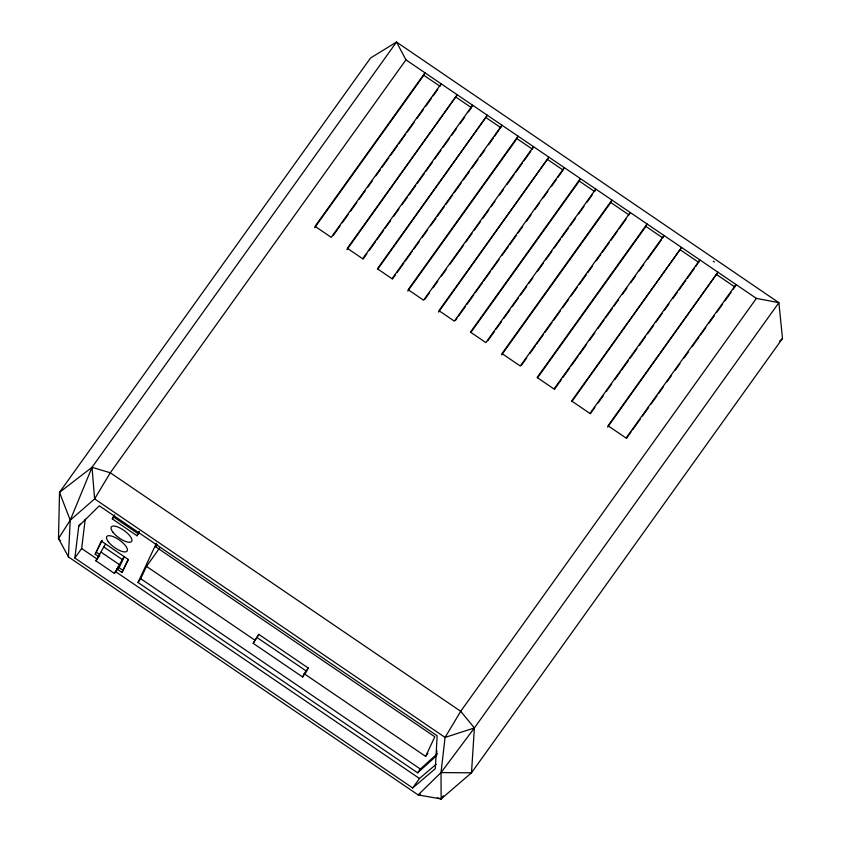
<?xml version="1.0" encoding="UTF-8"?>
<svg xmlns="http://www.w3.org/2000/svg" width="841" height="841" viewBox="0 0 841 841"><rect width="100%" height="100%" fill="white"/><g stroke="black" fill="none" stroke-linecap="round" stroke-linejoin="round"><path stroke-width="1.26" d="M68.405 556.868L70.224 520.201L92.016 467.312L396.51 42.05L778.882 302.686L782.487 338.471L471.496 772.805L441.126 798.95L418.135 794.924L68.405 556.868L58.513 538.513L59.511 492.374L370.555 57.997L396.51 42.05L405.94 59.848L756.385 298.376L778.882 302.686L474.387 727.949L441.02 772.585L418.135 794.924L420.195 794.177M60.153 540.49L58.513 538.513L70.224 520.201L59.511 492.374L92.016 467.312L110.287 472.768L460.721 711.307L474.387 727.949L471.496 772.805L441.02 772.585L441.126 798.95L437.352 797.846M436.878 750.719L436.447 755.849L417.63 772.826L137.998 582.477L156.373 543.254M441.02 772.585L445.068 737.431L460.721 711.307L756.385 298.376M78.749 526.14L99.312 505.809L437.152 735.77L435.302 768.695L412.689 787.964L74.86 558.014L78.749 526.14L80.263 524.038M74.86 558.014L81.651 548.532L85.225 519.212M98.397 556.416L95.191 554.23L101.341 541.089L128.116 559.318L121.966 572.458L116.605 568.81M95.191 554.23L102.181 540.29M139.427 531.68L137.041 535.77L112.326 518.939L113.861 515.659M112.326 518.939L114.702 514.86M124.237 556.816L119.79 566.298L114.408 573.415L95.863 560.789L105.567 543.959M114.408 573.415L124.111 556.574M137.041 535.77L139.091 531.386M121.966 572.458L128.452 559.612M137.998 582.477L140.71 578.692L146.481 566.371L159.706 547.901M303.979 675.092L302.623 676.994L253.183 643.333L258.786 634.366L308.226 668.017L304.158 673.704L425.63 756.385L434.818 736.779L155.659 546.766L156.699 544.558M423.832 75.269L424.989 72.799L315.049 226.334L331.238 237.351L441.168 83.827L440.022 86.287L423.832 75.269L314.66 227.732M346.923 249.693L457.241 94.76L347.312 248.295L362.681 258.755L472.61 105.22L471.843 106.87M377.777 269.109L487.338 115.249L377.409 268.773L392.032 278.728L501.961 125.204M253.183 643.333L258.786 634.366M494.697 136.189L501.572 126.024M516.921 138.628L518.077 136.168L408.148 289.703L423.58 300.205L533.509 146.67L532.353 149.13L516.921 138.628L407.759 291.102M302.623 676.994L304.158 673.704M307.207 670.203L308.226 668.017M438.571 312.074L548.889 157.141L438.96 310.676L454.34 321.146L564.269 167.611L563.502 169.251M579.249 181.057L580.406 178.597L470.476 332.121L485.867 342.602L595.796 189.067L594.64 191.538L579.249 181.057L470.844 332.458M610.766 202.513L611.922 200.042L501.993 353.577L520.285 366.024L630.214 212.5L629.057 214.96L610.766 202.513L501.604 354.976M645.909 226.429L647.055 223.969L537.126 377.493L554.03 389.005L663.959 235.469L662.803 237.929L645.909 226.429L537.504 377.83M572.017 401.325L681.578 247.454L571.649 400.989L589.951 413.446L699.88 259.922L695.665 266.65M607.633 427.154L717.951 272.221L608.022 425.756L626.103 438.056L736.033 284.531L733.352 289.125M405.94 59.848L110.287 472.768L94.623 498.892L70.224 520.201M333.141 235.554L340.016 225.956M342.298 222.76L348.405 214.224M350.697 211.028L356.805 202.502M359.096 199.306L365.204 190.77M367.496 187.575L372.079 181.172M375.895 175.843L380.468 169.451M382.003 167.317L388.868 157.719M390.392 155.585L397.267 145.998M398.792 143.864L405.667 134.266M407.191 132.132L414.066 122.534M417.115 118.276L423.223 109.74M425.514 106.544L431.622 98.019M433.147 95.885L437.73 89.482M155.659 546.766L157.13 544.716M363.06 259.091L366.876 253.751M369.167 250.555L375.275 242.029M376.8 239.895L383.664 230.297M385.199 228.163L390.539 220.699M393.588 216.442L398.939 208.978M401.987 204.71L407.338 197.246M408.863 195.112L415.727 185.514M417.262 183.391L424.127 173.793M425.651 171.659L432.526 162.061M434.818 158.865L440.926 150.339M443.218 147.133L449.325 138.607M451.606 135.412L456.19 129.009M460.006 123.68L464.589 117.288M468.405 111.948L471.454 107.69L456.085 97.22M392.4 279.065L395.459 274.797M396.984 272.663L403.859 263.065M405.383 260.941L412.248 251.343M413.783 249.209L419.123 241.745M422.171 237.477L427.522 230.014M430.571 225.756L435.922 218.292M437.446 216.158L444.311 206.56M445.846 204.426L452.71 194.828M454.235 192.705L461.11 183.107M463.402 179.911L469.509 171.375M471.801 168.179L477.909 159.653M480.19 156.447L484.773 150.055M488.589 144.726L493.173 138.323M424.716 299.47L429.288 293.067M433.104 287.738L437.688 281.346M441.504 276.016L446.087 269.614M449.903 264.284L463.643 245.088M465.935 241.893L472.043 233.367M474.335 230.161L480.442 221.635M482.734 218.439L488.842 209.903M491.123 206.707L494.939 201.377M499.522 194.986L503.339 189.645M507.155 184.316L514.03 174.728M515.554 172.594L522.429 162.996M523.954 160.862L530.829 151.264M455.475 320.41L456.999 318.276M458.524 316.142L465.399 306.545M466.923 304.41L473.798 294.823M475.323 292.689L482.198 283.091M483.722 280.957L490.587 271.359M492.122 269.236L498.986 259.638M502.045 255.37L508.153 246.844M509.678 244.71L516.542 235.112M518.077 232.978L522.65 226.586M526.477 221.257L531.049 214.854M534.865 209.525L539.449 203.123M543.265 197.793L547.848 191.401M551.664 186.071L556.248 179.669M557.772 177.535L563.113 170.071L547.733 159.601M487.769 340.805L494.634 331.207M496.158 329.073L501.509 321.609M503.801 318.413L509.909 309.877M512.19 306.681L518.298 298.156M520.59 294.96L526.697 286.424M528.989 283.228L532.805 277.898M537.388 271.496L543.496 262.97M545.788 259.774L551.896 251.238M554.177 248.042L560.285 239.517M561.82 237.383L568.684 227.785M570.209 225.651L575.559 218.187M578.608 213.929L583.959 206.466M587.007 202.197L592.348 194.734M521.42 365.299L526.76 357.835M529.819 353.567L535.16 346.103M536.684 343.969L543.559 334.371M545.084 332.248L551.959 322.65M553.483 320.516L560.348 310.918M562.64 307.722L568.747 299.186M571.039 295.99L577.147 287.464M579.438 284.269L586.303 274.671M587.838 272.537L592.411 266.134M596.237 260.805L600.81 254.413M602.335 252.279L609.21 242.681M610.734 240.547L617.609 230.96M619.134 228.826L626.009 219.228M305.336 673.199L306.692 671.307L257.251 637.657M554.408 389.33L561.273 379.733M562.797 377.609L569.672 368.011M571.197 365.877L578.072 356.279M579.596 354.145L586.471 344.558M589.52 340.29L594.86 332.826M597.919 328.558L604.027 320.032M605.552 317.898L612.427 308.3M613.951 306.166L618.534 299.774M622.351 294.445L626.923 288.043M630.739 282.713L635.323 276.321M639.139 270.981L643.722 264.589M647.538 259.259L661.278 240.063M590.319 413.783L594.902 407.38M597.951 403.112L603.302 395.659M606.35 391.391L611.691 383.927M614.75 379.659L620.09 372.195M621.615 370.061L628.49 360.474M630.014 358.34L636.889 348.742M639.181 345.546L645.289 337.01M647.57 333.814L653.678 325.288M655.969 322.082L662.077 313.556M664.369 310.361L668.952 303.958M672.768 298.629L677.352 292.237M678.876 290.103L685.741 280.505M687.276 278.371L694.14 268.773M626.482 438.392L631.055 431.99M632.59 429.867L640.222 419.196M642.513 416.001L648.621 407.475M650.902 404.269L657.01 395.743M658.545 393.609L663.118 387.217M666.934 381.888L671.517 375.485M675.334 370.156L679.917 363.754M683.733 358.424L688.316 352.032M692.132 346.702L698.997 337.104M700.532 334.97L705.872 327.506M708.921 323.238L714.272 315.785M716.564 312.579L722.671 304.053M724.953 300.857L731.06 292.321M425.63 756.385L427.827 753.305M417.63 772.826L420.342 769.031L437.288 753.757M412.689 787.964L419.48 778.493L436.195 764.248M441.126 798.95L443.417 795.754M95.863 560.789L99.711 555.712M779.66 341.173L782.487 338.471M474.387 727.949L445.068 737.431L94.623 498.892L92.016 467.312M713.315 261.278L714.419 262.014M486.182 117.708L500.805 127.664M680.422 249.924L698.724 262.381M716.805 274.692L734.876 286.991M113.682 517.047L138.397 533.877M146.481 566.371L254.718 640.054M103.538 546.797L122.071 559.412M140.71 578.692L420.342 769.031M101.036 552.138L119.569 564.753M96.547 552.337L99.753 554.524M117.971 566.918L123.322 570.566M81.651 548.532L96.852 558.887M115.322 571.46L419.48 778.493M112.841 532.09A12.478 4.468 35.6 0 0 130.933 541.982A12.478 4.468 35.6 0 0 120.673 528.369A12.478 4.468 35.6 0 0 112.841 532.09M108.321 541.741A12.478 4.468 35.6 0 0 126.413 551.633A12.478 4.468 35.6 0 0 116.153 538.009A12.478 4.468 35.6 0 0 108.321 541.741"/></g></svg>
